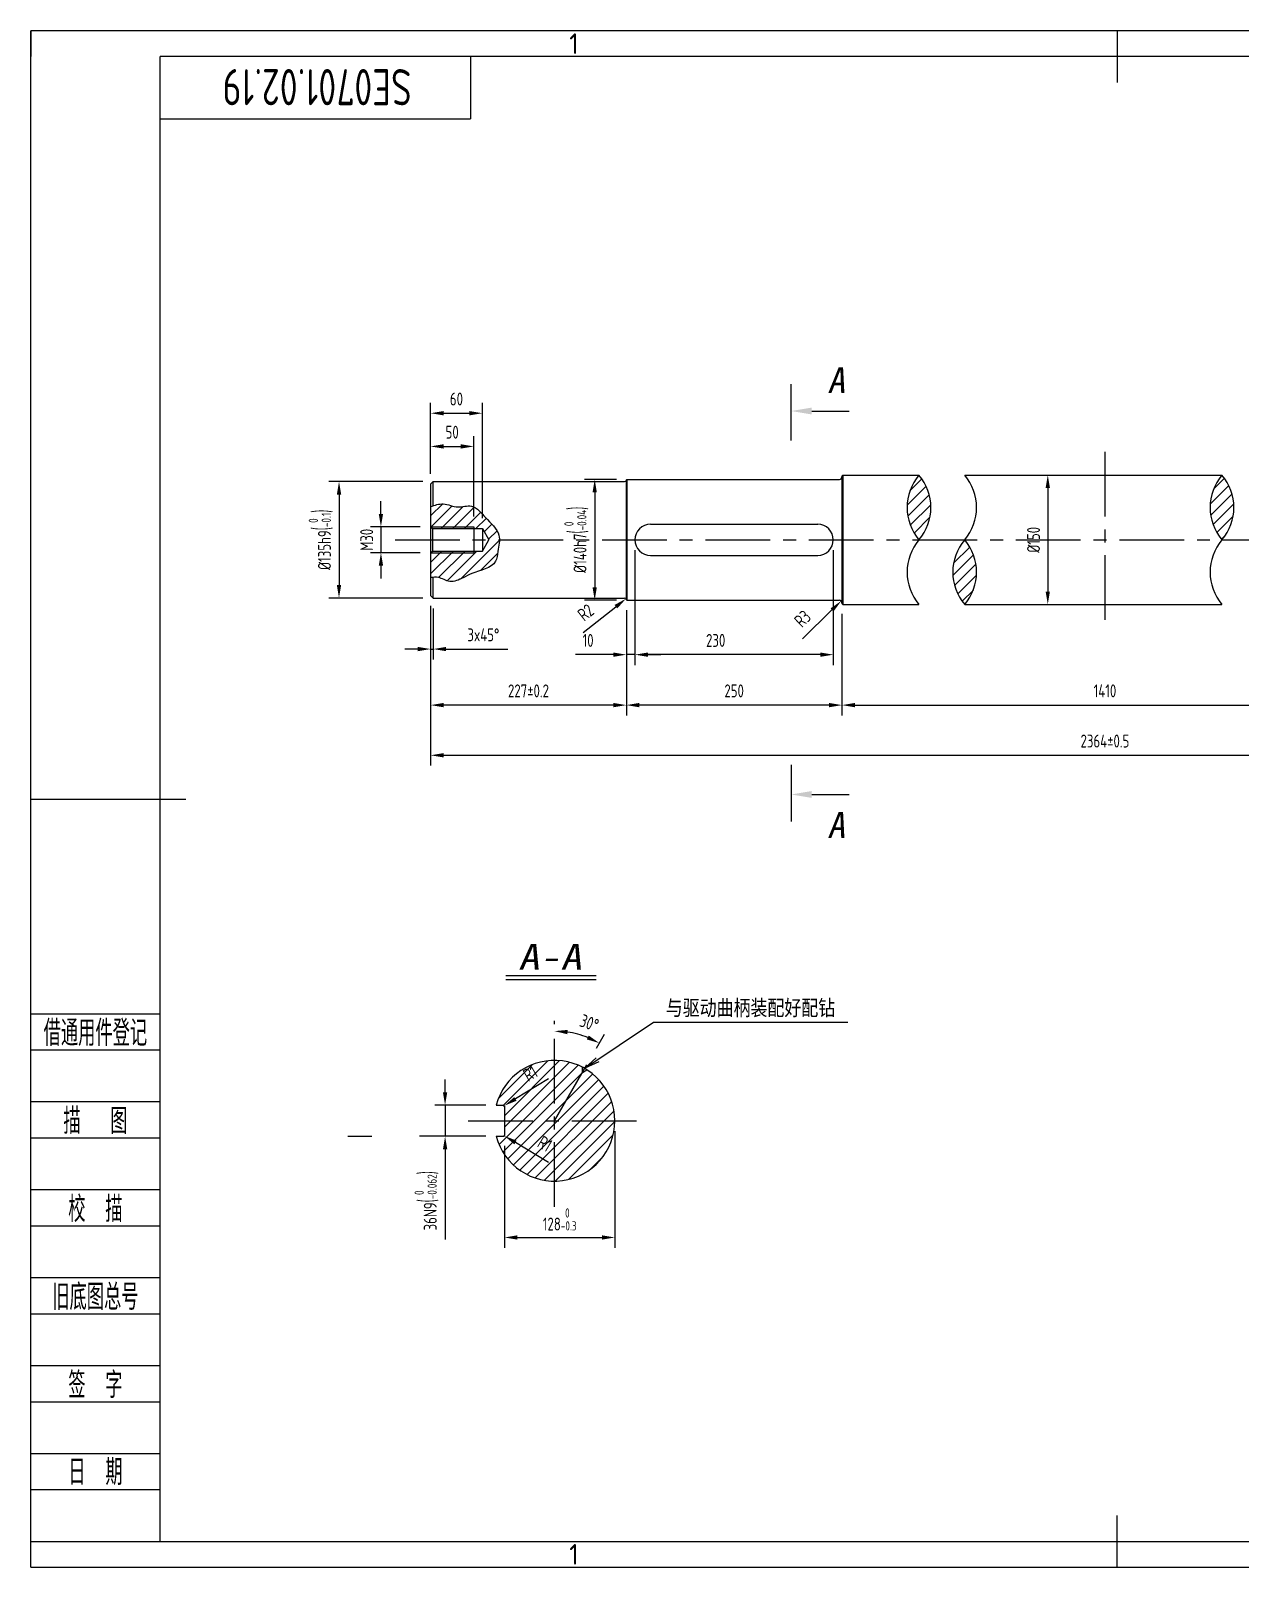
# Model space of a CAD drawing. Header units: millimetres. Extents: x -150 to 2370, y -30 to 1752.
# Drawn here: x -150 to 1253, y -30 to 1752 of the extents above; entities that cross this region are included whole.
import ezdxf
from ezdxf.enums import TextEntityAlignment as Align

# ---------------------------------------------------------------- set-up
doc = ezdxf.new("R2010")
doc.units = ezdxf.units.MM
doc.header["$LTSCALE"] = 60
doc.linetypes.add('CENTER', pattern=[2, 1.25, -0.25, 0.25, -0.25])
doc.layers.get('0').update_dxf_attribs({"color": 2})
for name, color, linetype in [('1轮廓实线层', 2, 'Continuous'), ('2细线层', 3, 'Continuous'), ('3中心线层', 1, 'CENTER'), ('5剖面线层', 243, 'Continuous'), ('6文字层', 3, 'Continuous'), ('7标注层', 4, 'Continuous'), ('8符号标注层', 1, 'Continuous'), ('DIMENSION', 4, 'Continuous'), ('图框层', 7, 'Continuous')]:
    doc.layers.add(name, color=color, linetype=linetype)
doc.styles.add('PC_TEXTSTYLE', font='isocp.shx', dxfattribs={"width": 0.8, "bigfont": 'hzfs.shx'})
doc.styles.add('SYSTEM1', font='SIMKAI.TTF', dxfattribs={"width": 0.75})
doc.dimstyles.new('TH_GBDIM', dxfattribs={"dimscale": 6, "dimtxt": 2.5, "dimasz": 2.5, "dimexe": 2, "dimexo": 2, "dimgap": 1.5, "dimtad": 1, "dimdec": 1, "dimdsep": 46, "dimtxsty": 'PC_TEXTSTYLE', "dimcen": 2.5, "dimclrd": 130, "dimclre": 130, "dimclrt": 3, "dimadec": 0, "dimazin": 2, "dimtfac": 0.714286, "dimtdec": 1, "dimtmove": 0, "dimatfit": 3, "dimfxl": 0, "dimtzin": 0, "dimlwd": -1, "dimlwe": -1, "dimarcsym": 0})
pattern_1 = [(45, (0, 12.122), (-6.73519, 6.73519), [])]

# ---------------------------------------------------------------- blocks, each defined once
blk = doc.blocks.new('*D7')
at = {"layer": '7标注层', "color": 130}
for p, q in [((313.7, 1085.1), (313.7, 899.7)), ((1877.7, 1085.1), (1877.7, 899.7)), ((328.7, 911.7), (1862.7, 911.7))]:
    blk.add_line(p, q, dxfattribs=at)
for points in [[(328.7, 914.2), (328.7, 909.2), (313.7, 911.7)], [(1862.7, 914.2), (1862.7, 909.2), (1877.7, 911.7)]]:
    blk.add_solid(points, dxfattribs=at)
at = {"layer": 'Defpoints', "color": 0}
for p in [(313.7, 1097.1), (1877.7, 1097.1), (1877.7, 911.7)]:
    blk.add_point(p, dxfattribs=at)
at = {"layer": '7标注层', "color": 3, "insert": (1095.7, 928.2), "char_height": 15, "attachment_point": 5, "style": 'PC_TEXTSTYLE'}
blk.add_mtext('2364{}{%%p0.5}', dxfattribs=at)
blk = doc.blocks.new('*D10')
at = {"layer": '7标注层', "color": 130}
for p, q in [((540.7, 1080.1), (540.7, 957.9)), ((790.7, 1075.6), (790.7, 957.9)), ((775.7, 969.9), (555.7, 969.9))]:
    blk.add_line(p, q, dxfattribs=at)
for points in [[(555.7, 972.4), (555.7, 967.4), (540.7, 969.9)], [(775.7, 972.4), (775.7, 967.4), (790.7, 969.9)]]:
    blk.add_solid(points, dxfattribs=at)
at = {"layer": 'Defpoints', "color": 0}
for p in [(540.7, 1092.1), (790.7, 1087.6), (540.7, 969.9)]:
    blk.add_point(p, dxfattribs=at)
at = {"layer": '7标注层', "color": 3, "insert": (665.7, 986.4), "char_height": 15, "attachment_point": 5, "style": 'PC_TEXTSTYLE'}
blk.add_mtext('250{}{}', dxfattribs=at)
blk = doc.blocks.new('*D11')
at = {"layer": '7标注层', "color": 130}
for p, q in [((313.7, 1085.1), (313.7, 957.9)), ((540.7, 1080.1), (540.7, 957.9)), ((525.7, 969.9), (328.7, 969.9))]:
    blk.add_line(p, q, dxfattribs=at)
for points in [[(328.7, 972.4), (328.7, 967.4), (313.7, 969.9)], [(525.7, 972.4), (525.7, 967.4), (540.7, 969.9)]]:
    blk.add_solid(points, dxfattribs=at)
at = {"layer": 'Defpoints', "color": 0}
for p in [(313.7, 1097.1), (540.7, 1092.1), (313.7, 969.9)]:
    blk.add_point(p, dxfattribs=at)
at = {"layer": '7标注层', "color": 3, "insert": (427.2, 986.4), "char_height": 15, "attachment_point": 5, "style": 'PC_TEXTSTYLE'}
blk.add_mtext('227{}{%%p0.2}', dxfattribs=at)
blk = doc.blocks.new('*D12')
at = {"layer": '7标注层', "color": 130}
for p, q in [((790.7, 1075.6), (790.7, 957.9)), ((1400.7, 1075.6), (1400.7, 957.9)), ((805.7, 969.9), (1385.7, 969.9))]:
    blk.add_line(p, q, dxfattribs=at)
for points in [[(805.7, 972.4), (805.7, 967.4), (790.7, 969.9)], [(1385.7, 972.4), (1385.7, 967.4), (1400.7, 969.9)]]:
    blk.add_solid(points, dxfattribs=at)
at = {"layer": 'Defpoints', "color": 0}
for p in [(790.7, 1087.6), (1400.7, 1087.6), (1400.7, 969.9)]:
    blk.add_point(p, dxfattribs=at)
at = {"layer": '7标注层', "color": 3, "insert": (1095.7, 986.4), "char_height": 15, "attachment_point": 5, "style": 'PC_TEXTSTYLE'}
blk.add_mtext('1410{}{}', dxfattribs=at)
blk = doc.blocks.new('*D14')
at = {"layer": '7标注层', "color": 130}
for p, q in [((550.7, 1149.6), (550.7, 1016.4)), ((780.7, 1149.6), (780.7, 1016.4)), ((765.7, 1028.4), (565.7, 1028.4))]:
    blk.add_line(p, q, dxfattribs=at)
for points in [[(565.7, 1030.9), (565.7, 1025.9), (550.7, 1028.4)], [(765.7, 1030.9), (765.7, 1025.9), (780.7, 1028.4)]]:
    blk.add_solid(points, dxfattribs=at)
at = {"layer": 'Defpoints', "color": 0}
for p in [(550.7, 1161.6), (780.7, 1161.6), (550.7, 1028.4)]:
    blk.add_point(p, dxfattribs=at)
at = {"layer": '7标注层', "color": 3, "insert": (644.3, 1044.9), "char_height": 15, "attachment_point": 5, "style": 'PC_TEXTSTYLE'}
blk.add_mtext('230', dxfattribs=at)
blk = doc.blocks.new('*D13')
at = {"layer": '7标注层', "color": 130}
for p, q in [((550.7, 1149.6), (550.7, 1016.4)), ((540.7, 1080.1), (540.7, 1016.4)), ((525.7, 1028.4), (481.9, 1028.4)), ((550.7, 1028.4), (540.7, 1028.4)), ((565.7, 1028.4), (580.7, 1028.4))]:
    blk.add_line(p, q, dxfattribs=at)
for points in [[(525.7, 1030.9), (525.7, 1025.9), (540.7, 1028.4)], [(565.7, 1030.9), (565.7, 1025.9), (550.7, 1028.4)]]:
    blk.add_solid(points, dxfattribs=at)
at = {"layer": 'Defpoints', "color": 0}
for p in [(550.7, 1161.6), (540.7, 1092.1), (540.7, 1028.4)]:
    blk.add_point(p, dxfattribs=at)
at = {"layer": '7标注层', "color": 3, "insert": (496.3, 1044.9), "char_height": 15, "attachment_point": 5, "style": 'PC_TEXTSTYLE'}
blk.add_mtext('10', dxfattribs=at)
blk = doc.blocks.new('*D17')
at = {"layer": '7标注层', "color": 130}
for p, q in [((330.5, 520.8), (330.5, 535.8)), ((377.8, 505.8), (318.5, 505.8)), ((330.5, 505.8), (330.5, 469.8)), ((377.8, 469.8), (318.5, 469.8)), ((330.5, 454.8), (330.5, 350.1))]:
    blk.add_line(p, q, dxfattribs=at)
for points in [[(328, 520.8), (333, 520.8), (330.5, 505.8)], [(328, 454.8), (333, 454.8), (330.5, 469.8)]]:
    blk.add_solid(points, dxfattribs=at)
at = {"layer": 'Defpoints', "color": 0}
for p in [(389.8, 505.8), (330.5, 469.8), (389.8, 469.8)]:
    blk.add_point(p, dxfattribs=at)
at = {"layer": '7标注层', "color": 3, "insert": (309, 395), "char_height": 15, "attachment_point": 5, "rotation": 90, "style": 'PC_TEXTSTYLE'}
blk.add_mtext('36{}{N9\\H0.7143x;{\\H2x;\\W0.5;(}\\S 0^ -0.062;{\\H2x;\\W0.5;)}}', dxfattribs=at)
blk = doc.blocks.new('*D18')
at = {"layer": '7标注层', "color": 130}
for p, q in [((527.4, 475.8), (527.4, 340.5)), ((399.4, 458.8), (399.4, 340.5)), ((414.4, 352.5), (512.4, 352.5))]:
    blk.add_line(p, q, dxfattribs=at)
for points in [[(414.4, 355), (414.4, 350), (399.4, 352.5)], [(512.4, 355), (512.4, 350), (527.4, 352.5)]]:
    blk.add_solid(points, dxfattribs=at)
at = {"layer": 'Defpoints', "color": 0}
for p in [(527.4, 487.8), (399.4, 470.8), (527.4, 352.5)]:
    blk.add_point(p, dxfattribs=at)
at = {"layer": '7标注层', "color": 3, "insert": (463.4, 373.4), "char_height": 15, "attachment_point": 5, "style": 'PC_TEXTSTYLE'}
blk.add_mtext('128{}{\\H0.7143x;\\S 0^ -0.3;}', dxfattribs=at)
blk = doc.blocks.new('*D19')
at = {"layer": '7标注层', "color": 130}
for p, q in [((398.4, 470.8), (399.3, 470.3)), ((450.6, 439.3), (412.1, 462.6))]:
    blk.add_line(p, q, dxfattribs=at)
blk.add_solid([(413.4, 464.7), (410.8, 460.4), (399.3, 470.3)], dxfattribs=at)
at = {"layer": 'Defpoints', "color": 0}
for p in [(398.4, 470.8), (399.3, 470.3)]:
    blk.add_point(p, dxfattribs=at)
at = {"layer": '7标注层', "color": 3, "insert": (446.3, 461.2), "char_height": 15, "attachment_point": 5, "rotation": 328.8758, "style": 'PC_TEXTSTYLE'}
blk.add_mtext('R1', dxfattribs=at)
blk = doc.blocks.new('*D20')
at = {"layer": '7标注层', "color": 130}
for p, q in [((450.6, 536.4), (412.1, 513.1)), ((398.4, 504.8), (399.3, 505.4))]:
    blk.add_line(p, q, dxfattribs=at)
blk.add_solid([(410.8, 515.3), (413.4, 511), (399.3, 505.4)], dxfattribs=at)
at = {"layer": 'Defpoints', "color": 0}
for p in [(398.4, 504.8), (399.3, 505.4)]:
    blk.add_point(p, dxfattribs=at)
at = {"layer": '7标注层', "color": 3, "insert": (429.3, 542.8), "char_height": 15, "attachment_point": 5, "rotation": 31.1242, "style": 'PC_TEXTSTYLE'}
blk.add_mtext('R1', dxfattribs=at)
blk = doc.blocks.new('*D21')
at = {"layer": '7标注层', "color": 130}
for p, q in [((304.7, 1229.1), (195.5, 1229.1)), ((207.5, 1214.1), (207.5, 1109.1)), ((304.7, 1094.1), (195.5, 1094.1))]:
    blk.add_line(p, q, dxfattribs=at)
for points in [[(205, 1214.1), (210, 1214.1), (207.5, 1229.1)], [(205, 1109.1), (210, 1109.1), (207.5, 1094.1)]]:
    blk.add_solid(points, dxfattribs=at)
at = {"layer": 'Defpoints', "color": 0}
for p in [(316.7, 1229.1), (207.5, 1094.1), (316.7, 1094.1)]:
    blk.add_point(p, dxfattribs=at)
at = {"layer": '7标注层', "color": 3, "insert": (186.3, 1161.6), "char_height": 15, "attachment_point": 5, "rotation": 90, "style": 'PC_TEXTSTYLE'}
blk.add_mtext('%%c135{}{h9\\H0.7143x;{\\H2x;\\W0.5;(}\\S 0^ -0.1;{\\H2x;\\W0.5;)}}', dxfattribs=at)
blk = doc.blocks.new('*D22')
at = {"layer": '7标注层', "color": 130}
for p, q in [((529.2, 1231.6), (492, 1231.6)), ((504, 1216.6), (504, 1106.6)), ((529.2, 1091.6), (492, 1091.6))]:
    blk.add_line(p, q, dxfattribs=at)
for points in [[(501.5, 1216.6), (506.5, 1216.6), (504, 1231.6)], [(501.5, 1106.6), (506.5, 1106.6), (504, 1091.6)]]:
    blk.add_solid(points, dxfattribs=at)
at = {"layer": 'Defpoints', "color": 0}
for p in [(541.2, 1231.6), (504, 1091.6), (541.2, 1091.6)]:
    blk.add_point(p, dxfattribs=at)
at = {"layer": '7标注层', "color": 3, "insert": (482.7, 1161.6), "char_height": 15, "attachment_point": 5, "rotation": 90, "style": 'PC_TEXTSTYLE'}
blk.add_mtext('%%c140{}{h7\\H0.7143x;{\\H2x;\\W0.5;(}\\S 0^ -0.04;{\\H2x;\\W0.5;)}}', dxfattribs=at)
blk = doc.blocks.new('*D23')
at = {"layer": '7标注层', "color": 130}
for p, q in [((1025.9, 1236.6), (1041.4, 1236.6)), ((1029.4, 1221.6), (1029.4, 1101.6)), ((1025.9, 1086.6), (1041.4, 1086.6))]:
    blk.add_line(p, q, dxfattribs=at)
for points in [[(1026.9, 1221.6), (1031.9, 1221.6), (1029.4, 1236.6)], [(1026.9, 1101.6), (1031.9, 1101.6), (1029.4, 1086.6)]]:
    blk.add_solid(points, dxfattribs=at)
at = {"layer": 'Defpoints', "color": 0}
for p in [(1013.9, 1236.6), (1013.9, 1086.6), (1029.4, 1086.6)]:
    blk.add_point(p, dxfattribs=at)
at = {"layer": '7标注层', "color": 3, "insert": (1012.9, 1161.6), "char_height": 15, "attachment_point": 5, "rotation": 90, "style": 'PC_TEXTSTYLE'}
blk.add_mtext('%%c150{}{}', dxfattribs=at)
blk = doc.blocks.new('*D26')
at = {"layer": '7标注层', "color": 130}
for p, q in [((457.4, 599.8), (457.4, 603.8)), ((506, 572), (515.4, 588.3))]:
    blk.add_line(p, q, dxfattribs=at)
blk.add_arc((457.4, 487.8), 104, 68.2748, 81.7252, dxfattribs=at)
for points in [[(472.2, 588.2), (472.6, 593.2), (457.4, 591.8)], [(497, 586.7), (494.8, 582.2), (509.4, 577.9)]]:
    blk.add_solid(points, dxfattribs=at)
at = {"layer": 'Defpoints', "color": 0}
for p in [(475.5, 590.2), (457.4, 587.8), (500, 561.6), (457.4, 487.8), (457.4, 387.8)]:
    blk.add_point(p, dxfattribs=at)
at = {"layer": '7标注层', "color": 3, "insert": (497.8, 601.3), "char_height": 15, "attachment_point": 5, "rotation": 340.4282, "style": 'PC_TEXTSTYLE'}
blk.add_mtext('30°', dxfattribs=at)
blk = doc.blocks.new('*D27')
at = {"layer": '7标注层', "color": 130}
blk.add_line((490.8, 1054.1), (528.5, 1084), dxfattribs=at)
blk.add_solid([(527, 1086), (530.1, 1082), (540.3, 1093.3)], dxfattribs=at)
at = {"layer": 'Defpoints', "color": 0}
for p in [(538.7, 1092.1), (540.3, 1093.3)]:
    blk.add_point(p, dxfattribs=at)
at = {"layer": '7标注层', "color": 3, "insert": (493.6, 1077.3), "char_height": 15, "attachment_point": 5, "rotation": 38.3932, "style": 'PC_TEXTSTYLE'}
blk.add_mtext('R2', dxfattribs=at)
blk = doc.blocks.new('*D28')
at = {"layer": '7标注层', "color": 130}
blk.add_line((744.8, 1046.8), (779.1, 1080.2), dxfattribs=at)
blk.add_solid([(777.4, 1082), (780.9, 1078.4), (789.9, 1090.7)], dxfattribs=at)
at = {"layer": 'Defpoints', "color": 0}
for p in [(787.7, 1088.6), (789.9, 1090.7)]:
    blk.add_point(p, dxfattribs=at)
at = {"layer": '7标注层', "color": 3, "insert": (745.1, 1070.1), "char_height": 15, "attachment_point": 5, "rotation": 44.2265, "style": 'PC_TEXTSTYLE'}
blk.add_mtext('R3', dxfattribs=at)
blk = doc.blocks.new('*D31')
at = {"layer": '7标注层', "color": 130}
for p, q in [((313.7, 1085.1), (313.7, 1022.9)), ((316.7, 1082.1), (316.7, 1022.9)), ((298.7, 1034.9), (283.7, 1034.9)), ((313.7, 1034.9), (316.7, 1034.9)), ((331.7, 1034.9), (403.1, 1034.9))]:
    blk.add_line(p, q, dxfattribs=at)
for points in [[(298.7, 1037.4), (298.7, 1032.4), (313.7, 1034.9)], [(331.7, 1037.4), (331.7, 1032.4), (316.7, 1034.9)]]:
    blk.add_solid(points, dxfattribs=at)
at = {"layer": 'Defpoints', "color": 0}
for p in [(313.7, 1097.1), (316.7, 1094.1), (316.7, 1034.9)]:
    blk.add_point(p, dxfattribs=at)
at = {"layer": '7标注层', "color": 3, "insert": (374.9, 1051.4), "char_height": 15, "attachment_point": 5, "style": 'PC_TEXTSTYLE'}
blk.add_mtext('3x45%%D{}{}', dxfattribs=at)
blk = doc.blocks.new('*D33')
at = {"layer": '7标注层', "color": 130}
for p, q in [((256.1, 1191.6), (256.1, 1206.6)), ((301.7, 1176.6), (244.1, 1176.6)), ((256.1, 1176.6), (256.1, 1146.6)), ((301.7, 1146.6), (244.1, 1146.6)), ((256.1, 1131.6), (256.1, 1116.6))]:
    blk.add_line(p, q, dxfattribs=at)
for points in [[(253.6, 1191.6), (258.6, 1191.6), (256.1, 1176.6)], [(253.6, 1131.6), (258.6, 1131.6), (256.1, 1146.6)]]:
    blk.add_solid(points, dxfattribs=at)
at = {"layer": 'Defpoints', "color": 0}
for p in [(313.7, 1176.6), (256.1, 1146.6), (313.7, 1146.6)]:
    blk.add_point(p, dxfattribs=at)
at = {"layer": '7标注层', "color": 3, "insert": (239.6, 1161.6), "char_height": 15, "attachment_point": 5, "rotation": 90, "style": 'PC_TEXTSTYLE'}
blk.add_mtext('M30{}{}', dxfattribs=at)
blk = doc.blocks.new('*D37')
at = {"layer": '7标注层', "color": 130}
for p, q in [((313.7, 1238.1), (313.7, 1281.9)), ((328.7, 1269.9), (348.7, 1269.9)), ((363.7, 1188.6), (363.7, 1281.9))]:
    blk.add_line(p, q, dxfattribs=at)
for points in [[(328.7, 1272.4), (328.7, 1267.4), (313.7, 1269.9)], [(348.7, 1272.4), (348.7, 1267.4), (363.7, 1269.9)]]:
    blk.add_solid(points, dxfattribs=at)
at = {"layer": 'Defpoints', "color": 0}
for p in [(363.7, 1269.9), (313.7, 1226.1), (363.7, 1176.6)]:
    blk.add_point(p, dxfattribs=at)
at = {"layer": '7标注层', "color": 3, "insert": (338.7, 1286.4), "char_height": 15, "attachment_point": 5, "style": 'PC_TEXTSTYLE'}
blk.add_mtext('50{}{}', dxfattribs=at)
blk = doc.blocks.new('*D38')
at = {"layer": '7标注层', "color": 130}
for p, q in [((313.7, 1238.1), (313.7, 1320.4)), ((373.7, 1186.6), (373.7, 1320.4)), ((328.7, 1308.4), (358.7, 1308.4))]:
    blk.add_line(p, q, dxfattribs=at)
for points in [[(328.7, 1310.9), (328.7, 1305.9), (313.7, 1308.4)], [(358.7, 1310.9), (358.7, 1305.9), (373.7, 1308.4)]]:
    blk.add_solid(points, dxfattribs=at)
at = {"layer": 'Defpoints', "color": 0}
for p in [(373.7, 1308.4), (313.7, 1226.1), (373.7, 1174.6)]:
    blk.add_point(p, dxfattribs=at)
at = {"layer": '7标注层', "color": 3, "insert": (343.7, 1324.9), "char_height": 15, "attachment_point": 5, "style": 'PC_TEXTSTYLE'}
blk.add_mtext('60{}{}', dxfattribs=at)
blk = doc.blocks.new('PC_FJL_BLOCK')
at = {"layer": '2细线层'}
for p, q in [((-25, 102), (0, 102)), ((-25, 95), (0, 95)), ((-25, 85), (0, 85)), ((-25, 78), (0, 78)), ((-25, 68), (0, 68)), ((-25, 61), (0, 61)), ((-25, 51), (0, 51)), ((-25, 44), (0, 44)), ((-25, 34), (0, 34)), ((-25, 27), (0, 27)), ((-25, 17), (0, 17)), ((-25, 10), (0, 10)), ((-25, 0), (0, 0))]:
    blk.add_line(p, q, dxfattribs=at)
at = {"layer": '6文字层', "color": 3, "style": 'PC_TEXTSTYLE'}
for s, width, p in [('借通用件登记', 0.667, (-12.5, 98.5)), ('描   图', 0.6667, (-12.5, 81.5)), ('校  描', 0.667, (-12.5, 64.5)), ('旧底图总号', 0.667, (-12.5, 47.5)), ('签  字', 0.667, (-12.5, 30.5)), ('日  期', 0.667, (-12.49, 13.6))]:
    blk.add_text(s, height=5, dxfattribs=dict(at, width=width)).set_placement(p, align=Align.MIDDLE)
at = {"layer": '6文字层', "style": 'PC_TEXTSTYLE'}
for tag, width, p, p2 in [('借通用件登记', 0.671328, (-23.44, 86.36), (-1.25, 86.36)), ('描图', 2.120922, (-23.44, 69.36), (-1.25, 69.36)), ('校图', 2.149976, (-23.75, 52.06), (-1.25, 52.06)), ('旧底图总号', 0.761452, (-22.84, 35.67), (-1.86, 35.67)), ('签字', 2.026939, (-23.14, 18.37), (-1.56, 18.37)), ('日期', 1.89999, (-22.84, 1.37), (-2.17, 1.37))]:
    blk.add_attdef(tag, text='', height=5, dxfattribs=dict(at, width=width)).set_placement(p, p2, align=Align.FIT)
blk = doc.blocks.new('PC_TYDH_BLOCK')
at = {"layer": '2细线层', "linetype": 'Continuous'}
for p in [(60, 0), (0, -12)]:
    blk.add_line(p, (60, -12), dxfattribs=at)
at = {"layer": '6文字层', "style": 'PC_TEXTSTYLE', "width": 1.815486}
blk.add_attdef('图样代号', text='', height=7, rotation=180, dxfattribs=at).set_placement((58.24, -2.4), (2.35, -2.4), align=Align.FIT)

msp = doc.modelspace()

# ---------------------------------------------------------------- hatches: boundary and pattern name
at = {"layer": '5剖面线层'}
h = msp.add_hatch(dxfattribs=at)
h.set_pattern_fill('ANSI31', color=256, scale=3, style=0)
h.set_pattern_definition(pattern_1)
h.paths.add_polyline_path([(880.03, 1161.57, 0.3685741), (880.03, 1236.57, 0.3685741)])
h = msp.add_hatch(dxfattribs=at)
h.set_pattern_fill('ANSI31', color=256, scale=3, style=0)
h.set_pattern_definition(pattern_1)
h.paths.add_polyline_path([(1231.41, 1161.57, 0.3685741), (1231.41, 1236.57, 0.3685741)])
h = msp.add_hatch(dxfattribs=at)
h.set_pattern_fill('ANSI31', color=256, scale=3, style=0)
edge = h.paths.add_edge_path()
edge.add_spline(control_points=[(316.74, 1118.11), (318.74, 1118.24), (325.38, 1118.25), (336.27, 1110.54), (350.29, 1116.76), (366.53, 1125.71), (389.39, 1129.02), (391.6, 1148.64), (393.48, 1157.29), (393.51, 1161.57)], knot_values=[100.6399757, 100.6399757, 100.6399757, 100.6399757, 106.6071968, 120.5416236, 136.6840924, 147.6767102, 178.7801384, 190.509888, 203.67119, 203.67119, 203.67119, 203.67119], degree=3, periodic=0)
edge.add_line((393.51, 1161.57), (381.24, 1161.57))
edge.add_line((381.24, 1161.57), (373.74, 1148.57))
edge.add_line((373.74, 1148.57), (363.74, 1148.57))
edge.add_line((363.74, 1148.57), (363.74, 1146.57))
edge.add_line((363.74, 1146.57), (313.74, 1146.57))
edge.add_line((313.74, 1146.57), (313.74, 1117.86))
edge.add_spline(control_points=[(313.74, 1117.86), (314.74, 1117.96), (315.74, 1118.05), (316.74, 1118.11)], knot_values=[203.67119, 203.67119, 203.67119, 203.67119, 206.6343708, 206.6343708, 206.6343708, 206.6343708], degree=3, periodic=0)
edge = h.paths.add_edge_path()
edge.add_spline(control_points=[(393.51, 1161.57), (393.53, 1163.44), (392.6, 1173.4), (379.95, 1183.56), (370.58, 1195.46), (359.72, 1203.07), (344.61, 1197.08), (330.19, 1205.05), (320.62, 1202.38), (316.74, 1201.03)], knot_values=[3.0675635, 3.0675635, 3.0675635, 3.0675635, 8.816679, 34.5890968, 45.2029701, 55.6399156, 71.253824, 88.7148285, 100.6399757, 100.6399757, 100.6399757, 100.6399757], degree=3, periodic=0)
edge.add_spline(control_points=[(316.74, 1201.03), (315.74, 1200.68), (314.74, 1200.32), (313.74, 1199.95)], knot_values=[0, 0, 0, 0, 3.0675635, 3.0675635, 3.0675635, 3.0675635], degree=3, periodic=0)
edge.add_line((313.74, 1199.95), (313.74, 1176.57))
edge.add_line((313.74, 1176.57), (363.74, 1176.57))
edge.add_line((363.74, 1176.57), (363.74, 1174.57))
edge.add_line((363.74, 1174.57), (373.74, 1174.57))
edge.add_line((373.74, 1174.57), (381.24, 1161.57))
edge.add_line((381.24, 1161.57), (393.51, 1161.57))
h.paths.add_polyline_path([(363.74, 1176.57), (313.74, 1176.57), (315.74, 1174.57), (363.74, 1174.57)], flags=17)
h.paths.add_polyline_path([(363.74, 1148.57), (315.74, 1148.57), (313.74, 1146.57), (363.74, 1146.57)], flags=17)
h = msp.add_hatch(dxfattribs=at)
h.set_pattern_fill('ANSI31', color=256, scale=3, style=0)
h.set_pattern_definition(pattern_1)
h.paths.add_polyline_path([(933.08, 1161.57, 0.3685741), (933.08, 1086.57, 0.3685741)])
h = msp.add_hatch(dxfattribs=at)
h.set_pattern_fill('ANSI31', color=256, scale=3, style=0)
h.paths.add_polyline_path([(527.43, 487.85), (457.43, 487.85), (457.43, 417.85, 0.4142136)])
h.paths.add_polyline_path([(457.43, 487.85), (399.43, 487.85), (399.43, 470.85, -0.4142136), (398.43, 469.85), (389.78, 469.85, 0.339938), (457.43, 417.85)])
h.paths.add_polyline_path([(457.43, 557.85, 0.339938), (389.78, 505.85), (398.43, 505.85, -0.4142136), (399.43, 504.85), (399.43, 487.85), (457.43, 487.85)])
h.paths.add_polyline_path([(489.8, 543.91), (489.8, 549.91, 0.1207641), (457.43, 557.85), (457.43, 487.85)])
h.paths.add_polyline_path([(494.99, 546.91), (489.8, 543.91), (457.43, 487.85), (527.43, 487.85, 0.2564946)])
h.paths.add_polyline_path([(443.8, 475.87), (460.49, 465.79), (448.86, 446.53), (432.17, 456.61)], flags=9)
h.paths.add_polyline_path([(415.11, 547.34), (431.81, 557.42), (443.44, 538.16), (426.74, 528.08)], flags=25)

# ---------------------------------------------------------------- linework, layer by layer
for p, q in [((540.74, 1231.07), (541.24, 1231.57)), ((540.74, 1092.07), (540.74, 1231.07)), ((541.24, 1231.57), (787.74, 1231.57)), ((541.24, 1231.57), (541.24, 1091.57)), ((790.74, 1235.57), (791.74, 1236.57)), ((790.74, 1235.57), (790.74, 1087.57)), ((791.74, 1236.57), (880.03, 1236.57)), ((791.74, 1236.57), (791.74, 1086.57)), ((933.08, 1236.57), (1231.41, 1236.57)), ((313.74, 1226.07), (316.74, 1229.07)), ((313.74, 1226.07), (313.74, 1097.07)), ((316.74, 1229.07), (538.74, 1229.07)), ((316.74, 1201.03), (316.74, 1229.07)), ((313.74, 1176.57), (315.74, 1174.57)), ((363.74, 1176.57), (363.74, 1146.57)), ((568.69, 1179.57), (762.68, 1179.57)), ((315.74, 1174.57), (373.74, 1174.57)), ((315.74, 1174.57), (315.74, 1148.57)), ((373.74, 1174.57), (373.74, 1148.57)), ((373.74, 1174.57), (381.24, 1161.57)), ((373.74, 1148.57), (381.24, 1161.57)), ((313.74, 1146.57), (315.74, 1148.57)), ((315.74, 1148.57), (373.74, 1148.57)), ((568.69, 1143.57), (762.68, 1143.57)), ((316.74, 1094.07), (316.74, 1118.11)), ((316.74, 1094.07), (313.74, 1097.07)), ((316.74, 1094.07), (538.74, 1094.07)), ((541.24, 1091.57), (540.74, 1092.07)), ((541.24, 1091.57), (787.74, 1091.57)), ((791.74, 1086.57), (790.74, 1087.57)), ((791.74, 1086.57), (880.03, 1086.57)), ((933.08, 1086.57), (1231.41, 1086.57))]:
    msp.add_line(p, q)
for centre, radius, start, end in [((538.74, 1231.07), 2, 270, 0), ((787.74, 1234.57), 3, 270, 360), ((568.69, 1161.57), 18, 90, 270), ((762.68, 1161.57), 18, 270, 90), ((538.74, 1092.07), 2, 360, 90), ((787.74, 1088.57), 3, 360, 90)]:
    msp.add_arc(centre, radius, start, end)
at = {"layer": '1轮廓实线层'}
for p, q in [((1110, 1752), (1110, 1692)), ((-150, 861), (30, 861)), ((489.8, 543.91), (489.8, 549.91)), ((489.8, 543.91), (494.99, 546.91)), ((389.78, 505.85), (398.43, 505.85)), ((399.43, 504.85), (399.43, 470.85)), ((389.78, 469.85), (398.43, 469.85)), ((1110, -30), (1110, 30))]:
    msp.add_line(p, q, dxfattribs=at)
at = {"layer": '1轮廓实线层', "color": 2}
for p, q in [((731.86, 1276.64), (731.86, 1342.18)), ((755.71, 1310.94), (799.06, 1310.94)), ((731.86, 900.53), (731.86, 834.99)), ((755.71, 866.23), (799.06, 866.23))]:
    msp.add_line(p, q, dxfattribs=at)
at = {"layer": '1轮廓实线层'}
for centre, radius, start, end in [((457.43, 487.85), 70, 194.9006, 165.0994), ((398.43, 504.85), 1, 0, 90), ((398.43, 470.85), 1, 270, 0)]:
    msp.add_arc(centre, radius, start, end, dxfattribs=at)
at = {"layer": '1轮廓实线层', "color": 2}
for points in [[(755.71, 1314.92), (755.71, 1306.97), (731.86, 1310.94)], [(755.71, 862.25), (755.71, 870.2), (731.86, 866.23)]]:
    msp.add_solid(points, dxfattribs=at)
at = {"layer": '2细线层'}
for p, q in [((-150, -30), (-150, 1752)), ((2370, 1752), (-150, 1752)), ((-150, 1752), (-150, 1722)), ((1110, 1752), (1110, 1722)), ((313.74, 1176.57), (363.74, 1176.57)), ((313.74, 1146.57), (363.74, 1146.57)), ((-150, -30), (-150, 0)), ((1110, -30), (1110, 0)), ((-150, -30), (2370, -30))]:
    msp.add_line(p, q, dxfattribs=at)
at = {"layer": '3中心线层'}
for p, q in [((1095.74, 1263.66), (1095.74, 1059.48)), ((272.48, 1161.57), (1897.89, 1161.57)), ((457.43, 387.85), (457.43, 587.85)), ((457.43, 487.85), (500, 561.58)), ((357.43, 487.85), (557.43, 487.85))]:
    msp.add_line(p, q, dxfattribs=at)
at = {"layer": '6文字层', "ltscale": 4}
for p, q in [((401.08, 656.48), (505.66, 656.48)), ((401.08, 651.51), (505.66, 651.51))]:
    msp.add_line(p, q, dxfattribs=at)
at = {"layer": '7标注层'}
for p, q in [((217.74, 469.85), (245.63, 469.85)), ((318.49, 469.85), (300.89, 469.85))]:
    msp.add_line(p, q, dxfattribs=at)
at = {"layer": '8符号标注层'}
for p, q in [((492.68, 548.71), (572.32, 602.19)), ((492.68, 548.71), (505.64, 560.94)), ((508.91, 556.08), (492.68, 548.71))]:
    msp.add_line(p, q, dxfattribs=at)
for centre, start, end in [((923.99, 1199.07), 139.53484, 220.46516), ((836.07, 1199.07), 319.53484, 40.46516), ((889.12, 1199.07), 319.53484, 40.46516), ((1275.38, 1199.07), 139.53484, 220.46516), ((1187.45, 1199.07), 319.53484, 40.46516), ((923.99, 1124.07), 139.53484, 220.46516), ((977.04, 1124.07), 139.53484, 220.46516), ((889.12, 1124.07), 319.53484, 40.46516), ((1275.38, 1124.07), 139.53484, 220.46516)]:
    msp.add_arc(centre, 57.78, start, end, dxfattribs=at)
msp.add_spline([(313.74, 1199.95), (328.36, 1203.25), (345.45, 1199.65), (361.04, 1200.55), (370.03, 1195.25), (377.23, 1187.45), (392.9, 1167), (391.74, 1148.12), (388.92, 1136.74), (361.34, 1122.36), (351.45, 1117.56), (335.86, 1113.37), (322.67, 1117.86), (313.74, 1117.86)], degree=3, dxfattribs=at)
at = {"layer": 'DIMENSION', "color": 1, "linetype": 'Continuous'}
msp.add_line((572.32, 602.19), (797.51, 602.19), dxfattribs=at)
at = {"layer": '图框层'}
for p, q in [((0, 0), (0, 1722)), ((2340, 1722), (0, 1722)), ((0, 0), (2340, 0))]:
    msp.add_line(p, q, dxfattribs=at)

# ---------------------------------------------------------------- block references
ref = msp.add_blockref('PC_TYDH_BLOCK', (0, 1722), dxfattribs=dict(at, xscale=6, yscale=6, zscale=6))
ref.add_attrib('图样代号', 'SE0701.02.19', dxfattribs={"layer": '6文字层', "height": 42, "rotation": 180, "style": 'PC_TEXTSTYLE', "width": 0.8}).set_placement((181.76, 1707.58), align=Align.CENTER)
at = {"layer": '图框层', "xscale": 6, "yscale": 6, "zscale": 6}
msp.add_blockref('PC_FJL_BLOCK', (0, 0), dxfattribs=at)

# ---------------------------------------------------------------- texts
at = {"layer": '6文字层', "style": 'PC_TEXTSTYLE'}
for p in [(480, 1737), (480, -15)]:
    msp.add_text('1', height=24, dxfattribs=at).set_placement(p, align=Align.MIDDLE)
at = {"layer": '6文字层', "ltscale": 4, "style": 'SYSTEM1', "oblique": 10}
for p in [(773.99, 1331.67), (773.99, 815.94)]:
    msp.add_text('A', height=30, dxfattribs=at).set_placement(p)
at = {"layer": '6文字层', "ltscale": 4, "style": 'SYSTEM1', "oblique": 10, "width": 1.2}
msp.add_text('A-A', height=30, dxfattribs=at).set_placement((415.57, 662.96))
at = {"layer": '6文字层', "style": 'SYSTEM1', "width": 0.8}
msp.add_text('与驱动曲柄装配好配钻', height=18, dxfattribs=at).set_placement((586.44, 609.85))

# ---------------------------------------------------------------- dimensions: what is measured, and where the dimension line sits
at = {"layer": '7标注层'}
for base, p1, p2, text, picture, middle in [((373.74, 1308.43), (313.74, 1226.07), (373.74, 1174.57), '<>{}{}', '*D38', (343.74, 1324.93)), ((363.74, 1269.88), (313.74, 1226.07), (363.74, 1176.57), '<>{}{}', '*D37', (338.74, 1286.38)), ((316.74, 1034.95), (313.74, 1097.07), (316.74, 1094.07), '3x45%%D{}{}', '*D31', (374.94, 1051.45)), ((1877.74, 911.73), (313.74, 1097.07), (1877.74, 1097.07), '2364{}{%%p0.5}', '*D7', (1095.74, 928.23)), ((1400.74, 969.9), (790.74, 1087.57), (1400.74, 1087.57), '1410{}{}', '*D12', (1095.74, 986.4)), ((527.43, 352.52), (399.43, 470.85), (527.43, 487.85), '<>{}{\\H0.7143x;\\S 0^ -0.3;}', '*D18', (463.43, 373.44))]:
    dim = msp.add_linear_dim(base=base, p1=p1, p2=p2, text=text, dimstyle='TH_GBDIM', override={"dimgap": 1.5, "dimtad": 1, "dimjust": 0, "dimdec": 1, "dimlfac": 1, "dimse1": 0, "dimse2": 0, "dimsd1": 0, "dimsd2": 0}, dxfattribs=at)
    dim.commit()
    dim.dimension.update_dxf_attribs({"geometry": picture, "text_midpoint": middle})
for base, p1, p2, angle, text, picture, middle in [((503.95, 1091.57), (541.24, 1231.57), (541.24, 1091.57), 90, '%%c<>{}{h7\\H0.7143x;{\\H2x;\\W0.5;(}\\S 0^ -0.04;{\\H2x;\\W0.5;)}}', '*D22', (482.71, 1161.57)), ((1029.35, 1086.57), (1013.91, 1236.57), (1013.91, 1086.57), 90, '%%c<>{}{}', '*D23', (1012.85, 1161.57)), ((207.53, 1094.07), (316.74, 1229.07), (316.74, 1094.07), 90, '%%c<>{}{h9\\H0.7143x;{\\H2x;\\W0.5;(}\\S 0^ -0.1;{\\H2x;\\W0.5;)}}', '*D21', (186.29, 1161.57)), ((313.74, 969.9), (540.74, 1092.07), (313.74, 1097.07), 180, '<>{}{%%p0.2}', '*D11', (427.24, 986.4)), ((540.74, 969.9), (790.74, 1087.57), (540.74, 1092.07), 180, '<>{}{}', '*D10', (665.74, 986.4)), ((330.49, 469.85), (389.78, 505.85), (389.78, 469.85), 90, '<>{}{N9\\H0.7143x;{\\H2x;\\W0.5;(}\\S 0^ -0.062;{\\H2x;\\W0.5;)}}', '*D17', (308.99, 394.95))]:
    dim = msp.add_linear_dim(base=base, p1=p1, p2=p2, angle=angle, text=text, dimstyle='TH_GBDIM', override={"dimgap": 1.5, "dimtad": 1, "dimjust": 0, "dimdec": 1, "dimlfac": 1, "dimse1": 0, "dimse2": 0, "dimsd1": 0, "dimsd2": 0}, dxfattribs=at)
    dim.commit()
    dim.dimension.update_dxf_attribs({"geometry": picture, "text_midpoint": middle})
dim = msp.add_linear_dim(base=(256.06, 1146.57), p1=(313.74, 1176.57), p2=(313.74, 1146.57), angle=90, text='M<>{}{}', dimstyle='TH_GBDIM', override={"dimgap": 1.5, "dimtad": 1, "dimjust": 0, "dimdec": 1, "dimlfac": 1, "dimse1": 0, "dimse2": 0, "dimsd1": 0, "dimsd2": 0}, dxfattribs=at)
dim.commit()
dim.dimension.update_dxf_attribs({"geometry": '*D33', "text_midpoint": (256.06, 1161.57), "dimtype": 160})
for base, p1, p2, picture, middle in [((540.7367, 1028.3849), (550.6893, 1161.5718), (540.7367, 1092.0718), '*D13', (496.332, 1028.3849)), ((550.69, 1028.38), (780.68, 1161.57), (550.69, 1161.57), '*D14', (644.32, 1028.38))]:
    dim = msp.add_linear_dim(base=base, p1=p1, p2=p2, angle=180, dimstyle='TH_GBDIM', override={"dimgap": 1.5, "dimtad": 1, "dimdec": 1, "dimlfac": 1, "dimse1": 0, "dimse2": 0, "dimsd1": 0, "dimsd2": 0}, dxfattribs=at)
    dim.commit()
    dim.dimension.update_dxf_attribs({"geometry": picture, "text_midpoint": middle, "dimtype": 160})
for center, mpoint, picture, middle in [((538.74, 1092.07), (540.3, 1093.31), '*D27', (503.81, 1064.4)), ((787.74, 1088.57), (789.89, 1090.66), '*D28', (756.6, 1058.27))]:
    dim = msp.add_radius_dim(center=center, mpoint=mpoint, dimstyle='TH_GBDIM', override={"dimgap": 1.5, "dimtad": 1, "dimtih": 0, "dimtoh": 0, "dimdec": 1, "dimlfac": 1, "dimse1": 0, "dimse2": 0, "dimsd1": 0, "dimsd2": 0, "dimtix": 0, "dimatfit": 3}, dxfattribs=at)
    dim.commit()
    dim.dimension.update_dxf_attribs({"geometry": picture, "text_midpoint": middle, "dimtype": 164})
dim = msp.add_angular_dim_2l(base=(475.48, 590.22), line1=((457.43, 487.85), (500, 561.58)), line2=((457.43, 387.85), (457.43, 587.85)), dimstyle='TH_GBDIM', override={"dimgap": 1.5, "dimtad": 1, "dimtih": 1, "dimse1": 0, "dimse2": 0, "dimsd1": 0, "dimsd2": 0, "dimadec": 1}, dxfattribs=at)
dim.commit()
dim.dimension.update_dxf_attribs({"geometry": '*D26', "text_midpoint": (492.25, 585.79), "dimtype": 162})
for center, mpoint, picture, middle in [((398.43, 504.85), (399.28, 505.37), '*D20', (429.28, 542.75)), ((398.43, 470.85), (399.28, 470.33), '*D19', (446.33, 461.2))]:
    dim = msp.add_radius_dim(center=center, mpoint=mpoint, dimstyle='TH_GBDIM', override={"dimgap": 1.5, "dimtad": 1, "dimtih": 0, "dimtoh": 0, "dimdec": 1, "dimlfac": 1, "dimse1": 0, "dimse2": 0, "dimsd1": 0, "dimsd2": 0, "dimtix": 0, "dimatfit": 3}, dxfattribs=at)
    dim.commit()
    dim.dimension.update_dxf_attribs({"geometry": picture, "text_midpoint": middle})

doc.saveas('drawing.dxf')
